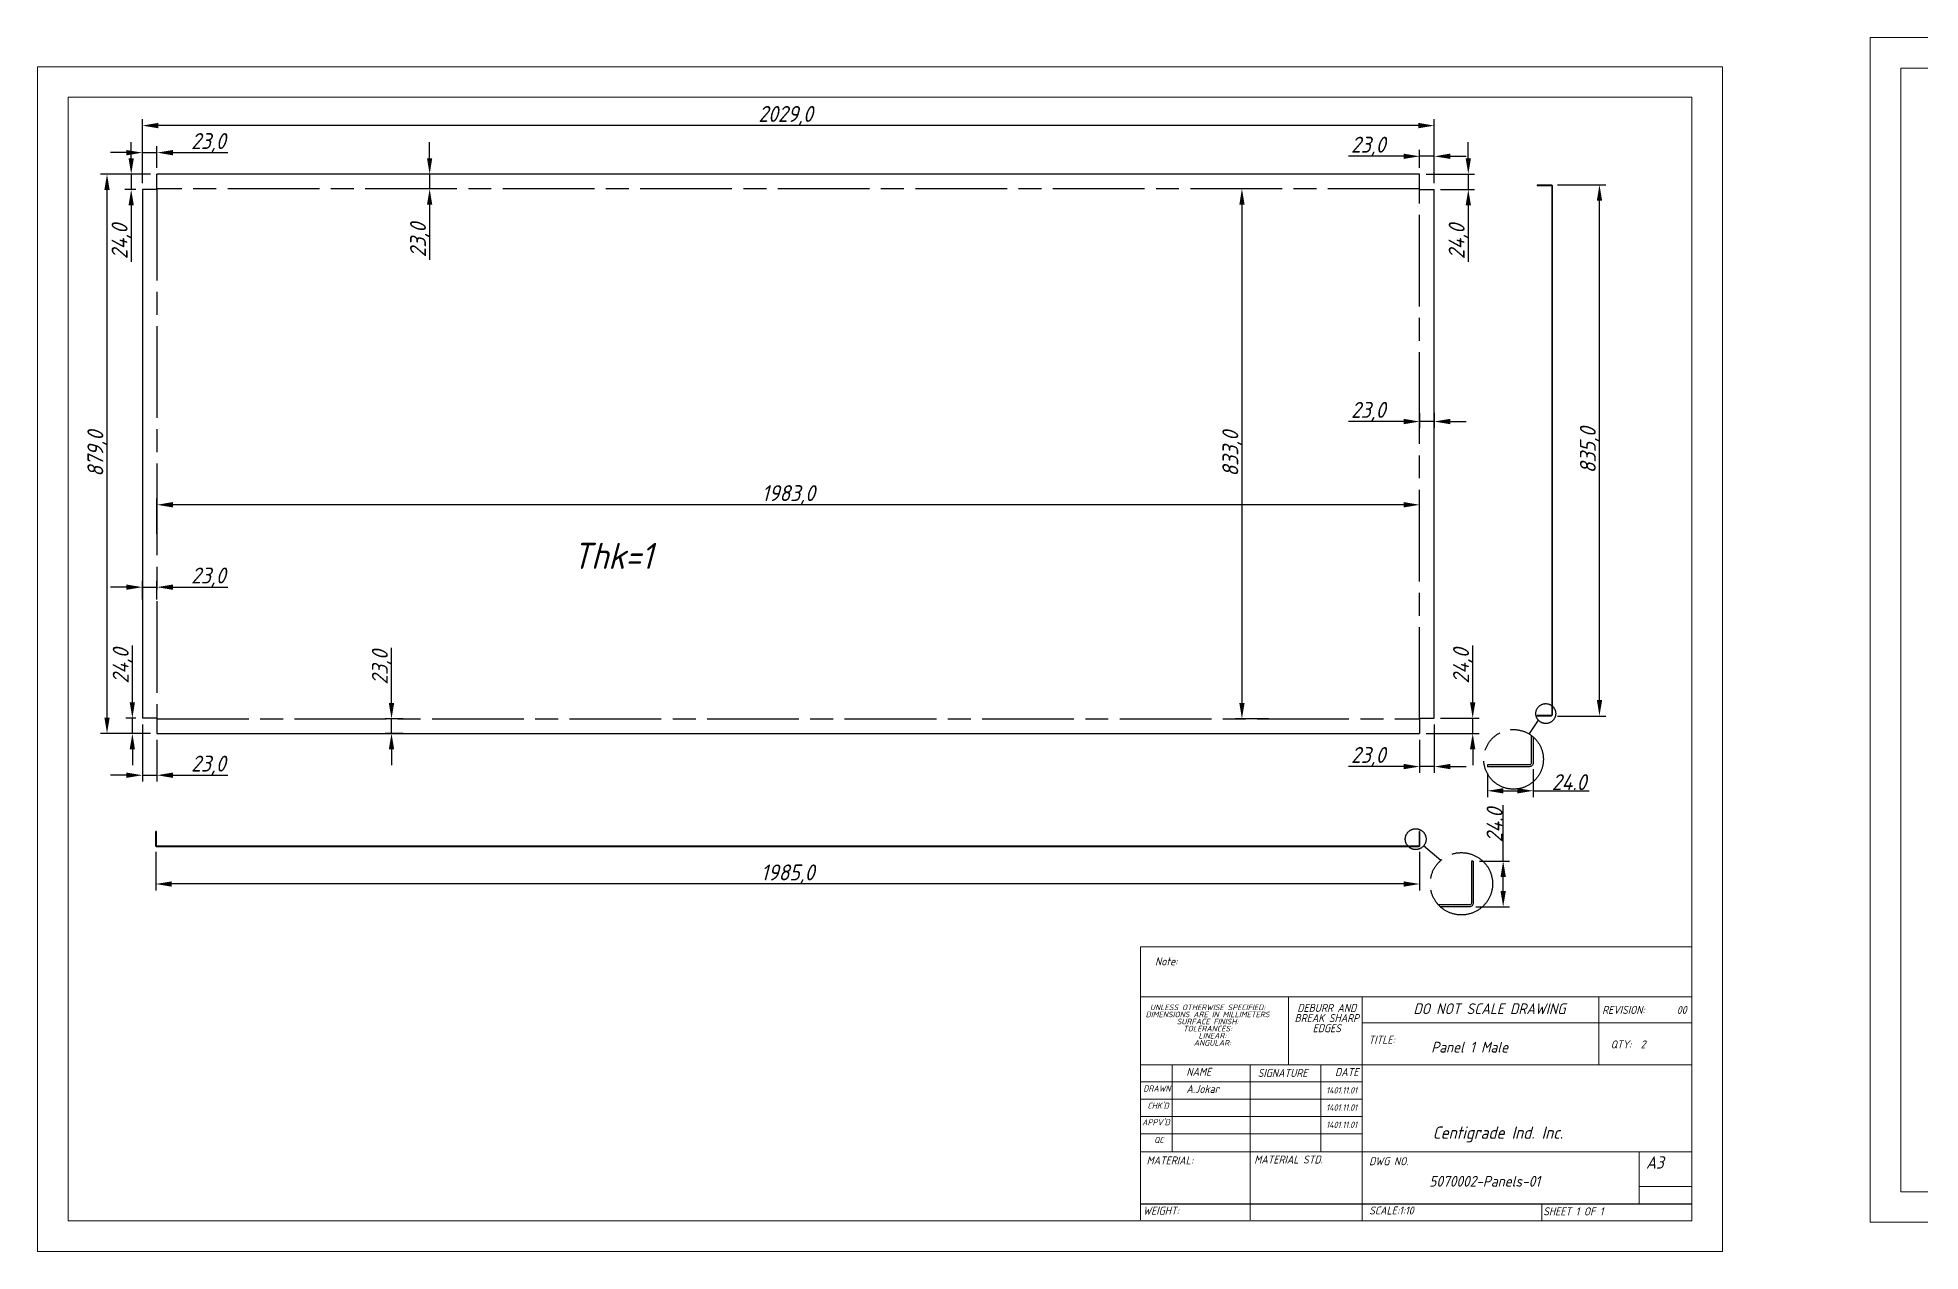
# Model space of a CAD drawing. Header units: inches. Extents: x 18597 to 101525, y -10106 to 51.
# Drawn here: x 18808 to 21765, y -2241 to -333 of the extents above; entities that cross this region are included whole.
import ezdxf

# ---------------------------------------------------------------- set-up
doc = ezdxf.new("R2010")
doc.units = ezdxf.units.IN
doc.header["$LTSCALE"] = 6
doc.header["$MEASUREMENT"] = 0
doc.linetypes.add('ACAD_ISO08W100', pattern=[36, 24, -3, 6, -3])
doc.linetypes.add('SLD-Solid', pattern=[0])
doc.styles.add('GENISO', font='geniso.shx', dxfattribs={"oblique": 15})
doc.dimstyles.new('Scale', dxfattribs={"dimscale": 10, "dimtxt": 2.5, "dimasz": 2.5, "dimexe": 1, "dimexo": 1, "dimgap": 0.1, "dimtad": 1, "dimdec": 1, "dimzin": 0, "dimtxsty": 'GENISO', "dimcen": 2.5, "dimclrd": 1, "dimclre": 1, "dimclrt": 256, "dimadec": 0, "dimazin": 0, "dimtfac": 1, "dimtdec": 1, "dimtmove": 0, "dimatfit": 3, "dimfxl": 1, "dimtzin": 0, "dimlwd": -1, "dimlwe": -1, "dimarcsym": 0})

# ---------------------------------------------------------------- blocks, each defined once
blk = doc.blocks.new('*D3')
at = {"color": 1, "transparency": 16777216}
for p, q in [((21109.7, -1627.1), (21109.7, -1539.4)), ((21072.7, -1627.1), (21119.7, -1627.1)), ((21109.7, -1674.1), (21109.7, -1652.1)), ((21066.7, -1699.1), (21119.7, -1699.1))]:
    blk.add_line(p, q, dxfattribs=at)
for points in [[(21105.5, -1652.1), (21113.9, -1652.1), (21109.7, -1627.1)], [(21105.5, -1674.1), (21113.9, -1674.1), (21109.7, -1699.1)]]:
    blk.add_solid(points, dxfattribs=at)
at = {"layer": 'Defpoints', "color": 0, "transparency": 16777216}
for p in [(21062.7, -1627.1), (21109.7, -1627.1), (21056.7, -1699.1)]:
    blk.add_point(p, dxfattribs=at)
at = {"transparency": 16777216, "insert": (21096.2, -1570.8), "char_height": 25, "attachment_point": 5, "rotation": 90, "style": 'GENISO'}
blk.add_mtext('24.0', dxfattribs=at)
blk = doc.blocks.new('*D4')
at = {"color": 1, "transparency": 16777216}
for p, q in [((21084.9, -1488.9), (21084.9, -1526.7)), ((21156.9, -1482.9), (21156.9, -1526.7)), ((21109.9, -1516.7), (21131.9, -1516.7)), ((21156.9, -1516.7), (21244.6, -1516.7))]:
    blk.add_line(p, q, dxfattribs=at)
for points in [[(21109.9, -1512.6), (21109.9, -1520.9), (21084.9, -1516.7)], [(21131.9, -1512.6), (21131.9, -1520.9), (21156.9, -1516.7)]]:
    blk.add_solid(points, dxfattribs=at)
at = {"layer": 'Defpoints', "color": 0, "transparency": 16777216}
for p in [(21156.9, -1472.9), (21084.9, -1478.9), (21156.9, -1516.7)]:
    blk.add_point(p, dxfattribs=at)
at = {"transparency": 16777216, "insert": (21213.2, -1503.2), "char_height": 25, "attachment_point": 5, "style": 'GENISO'}
blk.add_mtext('24.0', dxfattribs=at)
blk = doc.blocks.new('*D5')
at = {"color": 1, "transparency": 16777216}
for p, q in [((18993.5, -1612.8), (18993.5, -1673.2)), ((20978.5, -1612.8), (20978.5, -1673.2)), ((20953.5, -1663.2), (19018.5, -1663.2))]:
    blk.add_line(p, q, dxfattribs=at)
for points in [[(19018.5, -1659.1), (19018.5, -1667.4), (18993.5, -1663.2)], [(20953.5, -1659.1), (20953.5, -1667.4), (20978.5, -1663.2)]]:
    blk.add_solid(points, dxfattribs=at)
at = {"layer": 'Defpoints', "color": 0, "transparency": 16777216}
for p in [(18993.5, -1602.8), (20978.5, -1602.8), (18993.5, -1663.2)]:
    blk.add_point(p, dxfattribs=at)
at = {"transparency": 16777216, "insert": (19986, -1647.9), "char_height": 25, "attachment_point": 5, "style": 'GENISO'}
blk.add_mtext('1985,0', dxfattribs=at)
blk = doc.blocks.new('*D6')
at = {"color": 1, "transparency": 16777216}
for p, q in [((21194.9, -564.2), (21270.9, -564.2)), ((21260.9, -1374.2), (21260.9, -589.2)), ((21194.9, -1399.2), (21270.9, -1399.2))]:
    blk.add_line(p, q, dxfattribs=at)
for points in [[(21256.8, -589.2), (21265.1, -589.2), (21260.9, -564.2)], [(21256.8, -1374.2), (21265.1, -1374.2), (21260.9, -1399.2)]]:
    blk.add_solid(points, dxfattribs=at)
at = {"layer": 'Defpoints', "color": 0, "transparency": 16777216}
for p in [(21184.9, -564.2), (21260.9, -564.2), (21184.9, -1399.2)]:
    blk.add_point(p, dxfattribs=at)
at = {"transparency": 16777216, "insert": (21245.6, -981.7), "char_height": 25, "attachment_point": 5, "rotation": 90, "style": 'GENISO'}
blk.add_mtext('835,0', dxfattribs=at)
blk = doc.blocks.new('*D7')
at = {"color": 1, "transparency": 16777216}
for p, q in [((20740.9, -570.6), (20689.4, -570.6)), ((20699.4, -595.6), (20699.4, -1378.6)), ((20740.9, -1403.6), (20689.4, -1403.6))]:
    blk.add_line(p, q, dxfattribs=at)
for points in [[(20695.3, -595.6), (20703.6, -595.6), (20699.4, -570.6)], [(20695.3, -1378.6), (20703.6, -1378.6), (20699.4, -1403.6)]]:
    blk.add_solid(points, dxfattribs=at)
at = {"layer": 'Defpoints', "color": 0, "transparency": 16777216}
for p in [(20750.9, -570.6), (20699.4, -1403.6), (20750.9, -1403.6)]:
    blk.add_point(p, dxfattribs=at)
at = {"transparency": 16777216, "insert": (20684.1, -987.1), "char_height": 25, "attachment_point": 5, "rotation": 90, "style": 'GENISO'}
blk.add_mtext('833,0', dxfattribs=at)
blk = doc.blocks.new('*D8')
at = {"color": 1, "transparency": 16777216}
for p, q in [((18972.5, -561.6), (18972.5, -461.3)), ((20976.5, -471.3), (18997.5, -471.3)), ((21001.5, -561.6), (21001.5, -461.3))]:
    blk.add_line(p, q, dxfattribs=at)
for points in [[(18997.5, -467.1), (18997.5, -475.5), (18972.5, -471.3)], [(20976.5, -467.1), (20976.5, -475.5), (21001.5, -471.3)]]:
    blk.add_solid(points, dxfattribs=at)
at = {"layer": 'Defpoints', "color": 0, "transparency": 16777216}
for p in [(18972.5, -471.3), (18972.5, -571.6), (21001.5, -571.6)]:
    blk.add_point(p, dxfattribs=at)
at = {"transparency": 16777216, "insert": (19982.7, -455.9), "char_height": 25, "attachment_point": 5, "style": 'GENISO'}
blk.add_mtext('2029,0', dxfattribs=at)
blk = doc.blocks.new('*D9')
at = {"color": 1, "transparency": 16777216}
for p, q in [((18995.5, -1112.9), (18995.5, -1057.2)), ((20978.5, -1112.9), (20978.5, -1057.2)), ((20953.5, -1067.2), (19020.5, -1067.2))]:
    blk.add_line(p, q, dxfattribs=at)
for points in [[(19020.5, -1063), (19020.5, -1071.4), (18995.5, -1067.2)], [(20953.5, -1063), (20953.5, -1071.4), (20978.5, -1067.2)]]:
    blk.add_solid(points, dxfattribs=at)
at = {"layer": 'Defpoints', "color": 0, "transparency": 16777216}
for p in [(18995.5, -1067.2), (18995.5, -1122.9), (20978.5, -1122.9)]:
    blk.add_point(p, dxfattribs=at)
at = {"transparency": 16777216, "insert": (19987, -1051.8), "char_height": 25, "attachment_point": 5, "style": 'GENISO'}
blk.add_mtext('1983,0', dxfattribs=at)
blk = doc.blocks.new('*D10')
at = {"color": 1, "transparency": 16777216}
for p, q in [((18985.5, -547.6), (18907, -547.6)), ((18917, -1401.6), (18917, -572.6)), ((18985.5, -1426.6), (18907, -1426.6))]:
    blk.add_line(p, q, dxfattribs=at)
for points in [[(18912.8, -572.6), (18921.2, -572.6), (18917, -547.6)], [(18912.8, -1401.6), (18921.2, -1401.6), (18917, -1426.6)]]:
    blk.add_solid(points, dxfattribs=at)
at = {"layer": 'Defpoints', "color": 0, "transparency": 16777216}
for p in [(18917, -547.6), (18995.5, -547.6), (18995.5, -1426.6)]:
    blk.add_point(p, dxfattribs=at)
at = {"transparency": 16777216, "insert": (18901.6, -987.1), "char_height": 25, "attachment_point": 5, "rotation": 90, "style": 'GENISO'}
blk.add_mtext('879,0', dxfattribs=at)
blk = doc.blocks.new('*D11')
at = {"color": 1, "transparency": 16777216}
for p, q in [((21061.8, -1377.6), (21061.8, -1288.6)), ((21011.5, -1402.6), (21071.8, -1402.6)), ((21061.8, -1426.6), (21061.8, -1402.6)), ((20988.5, -1426.6), (21071.8, -1426.6)), ((21061.8, -1451.6), (21061.8, -1476.6))]:
    blk.add_line(p, q, dxfattribs=at)
for points in [[(21057.6, -1377.6), (21066, -1377.6), (21061.8, -1402.6)], [(21057.6, -1451.6), (21066, -1451.6), (21061.8, -1426.6)]]:
    blk.add_solid(points, dxfattribs=at)
at = {"layer": 'Defpoints', "color": 0, "transparency": 16777216}
for p in [(21001.5, -1402.6), (21061.8, -1402.6), (20978.5, -1426.6)]:
    blk.add_point(p, dxfattribs=at)
at = {"transparency": 16777216, "insert": (21046.4, -1320.6), "char_height": 25, "attachment_point": 5, "rotation": 90, "style": 'GENISO'}
blk.add_mtext('24,0', dxfattribs=at)
blk = doc.blocks.new('*D12')
at = {"color": 1, "transparency": 16777216}
for p, q in [((21001.5, -1412.6), (21001.5, -1488.6)), ((20978.5, -1436.6), (20978.5, -1488.6)), ((20953.5, -1478.6), (20867, -1478.6)), ((21001.5, -1478.6), (20978.5, -1478.6)), ((21026.5, -1478.6), (21051.5, -1478.6))]:
    blk.add_line(p, q, dxfattribs=at)
for points in [[(20953.5, -1474.5), (20953.5, -1482.8), (20978.5, -1478.6)], [(21026.5, -1474.5), (21026.5, -1482.8), (21001.5, -1478.6)]]:
    blk.add_solid(points, dxfattribs=at)
at = {"layer": 'Defpoints', "color": 0, "transparency": 16777216}
for p in [(21001.5, -1402.6), (20978.5, -1426.6), (20978.5, -1478.6)]:
    blk.add_point(p, dxfattribs=at)
at = {"transparency": 16777216, "insert": (20897.8, -1463.3), "char_height": 25, "attachment_point": 5, "style": 'GENISO'}
blk.add_mtext('23,0', dxfattribs=at)
blk = doc.blocks.new('*D13')
at = {"color": 1, "transparency": 16777216}
for p, q in [((18956.8, -1377.6), (18956.8, -1288.6)), ((18962.5, -1402.6), (18946.8, -1402.6)), ((18956.8, -1426.6), (18956.8, -1402.6)), ((18985.5, -1426.6), (18946.8, -1426.6)), ((18956.8, -1451.6), (18956.8, -1476.6))]:
    blk.add_line(p, q, dxfattribs=at)
for points in [[(18952.6, -1377.6), (18960.9, -1377.6), (18956.8, -1402.6)], [(18952.6, -1451.6), (18960.9, -1451.6), (18956.8, -1426.6)]]:
    blk.add_solid(points, dxfattribs=at)
at = {"layer": 'Defpoints', "color": 0, "transparency": 16777216}
for p in [(18956.8, -1402.6), (18972.5, -1402.6), (18995.5, -1426.6)]:
    blk.add_point(p, dxfattribs=at)
at = {"transparency": 16777216, "insert": (18941.4, -1320.6), "char_height": 25, "attachment_point": 5, "rotation": 90, "style": 'GENISO'}
blk.add_mtext('24,0', dxfattribs=at)
blk = doc.blocks.new('*D14')
at = {"color": 1, "transparency": 16777216}
for p, q in [((18972.5, -1412.6), (18972.5, -1502.3)), ((18995.5, -1436.6), (18995.5, -1502.3)), ((18947.5, -1492.3), (18922.5, -1492.3)), ((18972.5, -1492.3), (18995.5, -1492.3)), ((19020.5, -1492.3), (19107, -1492.3))]:
    blk.add_line(p, q, dxfattribs=at)
for points in [[(18947.5, -1488.1), (18947.5, -1496.4), (18972.5, -1492.3)], [(19020.5, -1488.1), (19020.5, -1496.4), (18995.5, -1492.3)]]:
    blk.add_solid(points, dxfattribs=at)
at = {"layer": 'Defpoints', "color": 0, "transparency": 16777216}
for p in [(18972.5, -1402.6), (18995.5, -1426.6), (18995.5, -1492.3)]:
    blk.add_point(p, dxfattribs=at)
at = {"transparency": 16777216, "insert": (19076.2, -1476.9), "char_height": 25, "attachment_point": 5, "style": 'GENISO'}
blk.add_mtext('23,0', dxfattribs=at)
blk = doc.blocks.new('*D15')
at = {"color": 1, "transparency": 16777216}
for p, q in [((18947.5, -1196.7), (18922.5, -1196.7)), ((18972.5, -1216.1), (18972.5, -1186.7)), ((18972.5, -1196.7), (18995.5, -1196.7)), ((18995.5, -1216.1), (18995.5, -1186.7)), ((19020.5, -1196.7), (19107, -1196.7))]:
    blk.add_line(p, q, dxfattribs=at)
for points in [[(18947.5, -1192.5), (18947.5, -1200.9), (18972.5, -1196.7)], [(19020.5, -1192.5), (19020.5, -1200.9), (18995.5, -1196.7)]]:
    blk.add_solid(points, dxfattribs=at)
at = {"layer": 'Defpoints', "color": 0, "transparency": 16777216}
for p in [(18995.5, -1196.7), (18972.5, -1226.1), (18995.5, -1226.1)]:
    blk.add_point(p, dxfattribs=at)
at = {"transparency": 16777216, "insert": (19076.2, -1181.3), "char_height": 25, "attachment_point": 5, "style": 'GENISO'}
blk.add_mtext('23,0', dxfattribs=at)
blk = doc.blocks.new('*D16')
at = {"color": 1, "transparency": 16777216}
for p, q in [((19363.8, -1378.6), (19363.8, -1292.1)), ((19382.3, -1403.6), (19353.8, -1403.6)), ((19363.8, -1426.6), (19363.8, -1403.6)), ((19382.3, -1426.6), (19353.8, -1426.6)), ((19363.8, -1451.6), (19363.8, -1476.6))]:
    blk.add_line(p, q, dxfattribs=at)
for points in [[(19359.6, -1378.6), (19368, -1378.6), (19363.8, -1403.6)], [(19359.6, -1451.6), (19368, -1451.6), (19363.8, -1426.6)]]:
    blk.add_solid(points, dxfattribs=at)
at = {"layer": 'Defpoints', "color": 0, "transparency": 16777216}
for p in [(19363.8, -1403.6), (19392.3, -1403.6), (19392.3, -1426.6)]:
    blk.add_point(p, dxfattribs=at)
at = {"transparency": 16777216, "insert": (19348.4, -1322.9), "char_height": 25, "attachment_point": 5, "rotation": 90, "style": 'GENISO'}
blk.add_mtext('23,0', dxfattribs=at)
blk = doc.blocks.new('*D17')
at = {"color": 1, "transparency": 16777216}
for p, q in [((19423.7, -522.6), (19423.7, -497.6)), ((19441.3, -547.6), (19413.7, -547.6)), ((19423.7, -547.6), (19423.7, -570.6)), ((19441.3, -570.6), (19413.7, -570.6)), ((19423.7, -595.6), (19423.7, -682.1))]:
    blk.add_line(p, q, dxfattribs=at)
for points in [[(19419.5, -522.6), (19427.8, -522.6), (19423.7, -547.6)], [(19419.5, -595.6), (19427.8, -595.6), (19423.7, -570.6)]]:
    blk.add_solid(points, dxfattribs=at)
at = {"layer": 'Defpoints', "color": 0, "transparency": 16777216}
for p in [(19451.3, -547.6), (19423.7, -570.6), (19451.3, -570.6)]:
    blk.add_point(p, dxfattribs=at)
at = {"transparency": 16777216, "insert": (19408.3, -651.3), "char_height": 25, "attachment_point": 5, "rotation": 90, "style": 'GENISO'}
blk.add_mtext('23,0', dxfattribs=at)
blk = doc.blocks.new('*D18')
at = {"color": 1, "transparency": 16777216}
for p, q in [((18955, -522.6), (18955, -497.6)), ((18985.5, -547.6), (18945, -547.6)), ((18955, -547.6), (18955, -571.6)), ((18962.5, -571.6), (18945, -571.6)), ((18955, -596.6), (18955, -685.6))]:
    blk.add_line(p, q, dxfattribs=at)
for points in [[(18950.8, -522.6), (18959.1, -522.6), (18955, -547.6)], [(18950.8, -596.6), (18959.1, -596.6), (18955, -571.6)]]:
    blk.add_solid(points, dxfattribs=at)
at = {"layer": 'Defpoints', "color": 0, "transparency": 16777216}
for p in [(18995.5, -547.6), (18955, -571.6), (18972.5, -571.6)]:
    blk.add_point(p, dxfattribs=at)
at = {"transparency": 16777216, "insert": (18939.6, -653.6), "char_height": 25, "attachment_point": 5, "rotation": 90, "style": 'GENISO'}
blk.add_mtext('24,0', dxfattribs=at)
blk = doc.blocks.new('*D19')
at = {"color": 1, "transparency": 16777216}
for p, q in [((18947.5, -513.8), (18922.5, -513.8)), ((18972.5, -561.6), (18972.5, -503.8)), ((18972.5, -513.8), (18995.5, -513.8)), ((18995.5, -537.6), (18995.5, -503.8)), ((19020.5, -513.8), (19107, -513.8))]:
    blk.add_line(p, q, dxfattribs=at)
for points in [[(18947.5, -509.7), (18947.5, -518), (18972.5, -513.8)], [(19020.5, -509.7), (19020.5, -518), (18995.5, -513.8)]]:
    blk.add_solid(points, dxfattribs=at)
at = {"layer": 'Defpoints', "color": 0, "transparency": 16777216}
for p in [(18995.5, -513.8), (18995.5, -547.6), (18972.5, -571.6)]:
    blk.add_point(p, dxfattribs=at)
at = {"transparency": 16777216, "insert": (19076.2, -498.5), "char_height": 25, "attachment_point": 5, "style": 'GENISO'}
blk.add_mtext('23,0', dxfattribs=at)
blk = doc.blocks.new('*D20')
at = {"color": 1, "transparency": 16777216}
for p, q in [((21054.9, -522.6), (21054.9, -497.6)), ((20988.5, -547.6), (21064.9, -547.6)), ((21054.9, -547.6), (21054.9, -571.6)), ((21011.5, -571.6), (21064.9, -571.6)), ((21054.9, -596.6), (21054.9, -685.6))]:
    blk.add_line(p, q, dxfattribs=at)
for points in [[(21050.8, -522.6), (21059.1, -522.6), (21054.9, -547.6)], [(21050.8, -596.6), (21059.1, -596.6), (21054.9, -571.6)]]:
    blk.add_solid(points, dxfattribs=at)
at = {"layer": 'Defpoints', "color": 0, "transparency": 16777216}
for p in [(20978.5, -547.6), (21001.5, -571.6), (21054.9, -571.6)]:
    blk.add_point(p, dxfattribs=at)
at = {"transparency": 16777216, "insert": (21039.5, -653.6), "char_height": 25, "attachment_point": 5, "rotation": 90, "style": 'GENISO'}
blk.add_mtext('24,0', dxfattribs=at)
blk = doc.blocks.new('*D21')
at = {"color": 1, "transparency": 16777216}
for p, q in [((20953.5, -519.6), (20867, -519.6)), ((20978.5, -537.6), (20978.5, -509.6)), ((21001.5, -519.6), (20978.5, -519.6)), ((21001.5, -561.6), (21001.5, -509.6)), ((21026.5, -519.6), (21051.5, -519.6))]:
    blk.add_line(p, q, dxfattribs=at)
for points in [[(20953.5, -515.4), (20953.5, -523.7), (20978.5, -519.6)], [(21026.5, -515.4), (21026.5, -523.7), (21001.5, -519.6)]]:
    blk.add_solid(points, dxfattribs=at)
at = {"layer": 'Defpoints', "color": 0, "transparency": 16777216}
for p in [(20978.5, -519.6), (20978.5, -547.6), (21001.5, -571.6)]:
    blk.add_point(p, dxfattribs=at)
at = {"transparency": 16777216, "insert": (20897.8, -504.2), "char_height": 25, "attachment_point": 5, "style": 'GENISO'}
blk.add_mtext('23,0', dxfattribs=at)
blk = doc.blocks.new('*D22')
at = {"color": 1, "transparency": 16777216}
for p, q in [((20953.5, -936.4), (20867, -936.4)), ((20978.5, -922.6), (20978.5, -946.4)), ((21001.5, -936.4), (20978.5, -936.4)), ((21001.5, -922.6), (21001.5, -946.4)), ((21026.5, -936.4), (21051.5, -936.4))]:
    blk.add_line(p, q, dxfattribs=at)
for points in [[(20953.5, -932.2), (20953.5, -940.6), (20978.5, -936.4)], [(21026.5, -932.2), (21026.5, -940.6), (21001.5, -936.4)]]:
    blk.add_solid(points, dxfattribs=at)
at = {"layer": 'Defpoints', "color": 0, "transparency": 16777216}
for p in [(20978.5, -912.6), (21001.5, -912.6), (20978.5, -936.4)]:
    blk.add_point(p, dxfattribs=at)
at = {"transparency": 16777216, "insert": (20897.8, -921), "char_height": 25, "attachment_point": 5, "style": 'GENISO'}
blk.add_mtext('23,0', dxfattribs=at)

msp = doc.modelspace()

# ---------------------------------------------------------------- linework, layer by layer
for p, q in [((18995.49, -570.6), (18995.49, -547.6)), ((20978.49, -570.6), (20978.49, -547.6)), ((18995.49, -571.6), (18972.49, -571.6)), ((20978.49, -571.6), (21001.49, -571.6)), ((21162.86, -564.22), (21162.86, -565.22)), ((18995.49, -1402.6), (18972.49, -1402.6)), ((18995.49, -1403.6), (18995.49, -1426.6)), ((20978.49, -1402.6), (21001.49, -1402.6)), ((20978.49, -1403.6), (20978.49, -1426.6)), ((21162.86, -1398.22), (21162.86, -1399.22)), ((21084.88, -1475.89), (21084.88, -1478.89)), ((18994.51, -1580.83), (18993.51, -1580.83)), ((20978.51, -1580.83), (20977.51, -1580.83)), ((21062.74, -1627.12), (21059.74, -1627.12)), ((20540.32, -2165.64), (21406.12, -2165.64))]:
    msp.add_line(p, q)
at = {"linetype": 'ACAD_ISO08W100'}
for p, q in [((21150.76, -1427.6), (21165, -1405.84)), ((21011.73, -1626.09), (20984.75, -1603.28))]:
    msp.add_line(p, q, dxfattribs=at)
at = {"color": 7, "linetype": 'SLD-Solid', "lineweight": 0}
for p, q in [((20540.32, -1761.76), (21406.12, -1761.76)), ((20540.32, -1761.76), (20540.32, -1840.48)), ((20540.32, -1840.48), (21406.12, -1840.48)), ((20540.32, -1840.48), (20540.32, -2191.14)), ((20772.39, -1840.48), (20772.39, -1947.28)), ((20888.43, -1840.48), (20888.43, -2192.74)), ((21260.06, -1947.28), (21260.06, -1840.48)), ((21406.12, -1881.13), (20888.43, -1881.13)), ((21406.12, -1947.28), (20540.32, -1947.28)), ((20590.05, -1947.28), (20590.05, -2084.35)), ((20712.4, -1947.28), (20712.4, -2191.14)), ((20823.39, -1947.28), (20823.39, -2084.35)), ((20888.43, -2191.14), (20888.43, -1947.28)), ((20888.43, -1974.37), (20540.32, -1974.37)), ((20888.43, -2001.47), (20540.32, -2001.47)), ((20888.43, -2028.56), (20540.32, -2028.56)), ((20888.43, -2055.66), (20540.32, -2055.66)), ((20606.62, -2084.35), (20540.32, -2084.35)), ((20606.62, -2084.35), (21406.12, -2084.35)), ((21323.24, -2165.64), (21323.24, -2084.35)), ((21406.12, -2138.54), (21323.24, -2138.54)), ((21170.23, -2192.74), (21170.23, -2165.64))]:
    msp.add_line(p, q, dxfattribs=at)
for points in [[(21686.16, -333.07), (24332.04, -333.07), (24332.04, -2194.74), (21686.16, -2194.74)], [(18808.07, -378.88), (21453.94, -378.88), (21453.94, -2240.55), (18808.07, -2240.55)], [(21733.98, -380.88), (24284.22, -380.88), (24284.22, -2146.92), (21733.98, -2146.92)], [(18855.88, -426.69), (21406.12, -426.69), (21406.12, -2192.74), (18855.88, -2192.74)]]:
    msp.add_lwpolyline(points, close=True, dxfattribs=at)
for points in [[(20978.49, -547.6), (18995.49, -547.6)], [(18972.49, -571.6), (18972.49, -1402.6)], [(21001.49, -1402.6), (21001.49, -571.6)], [(18995.49, -1426.6), (20978.49, -1426.6)]]:
    msp.add_lwpolyline(points)
at = {"linetype": 'ACAD_ISO08W100'}
msp.add_lwpolyline([(20978.49, -570.6), (18995.49, -570.6), (18995.49, -1403.6), (20978.49, -1403.6)], close=True, dxfattribs=at)
for points in [[(21162.86, -564.22), (21184.86, -564.22, -0.4142136), (21186.86, -566.22), (21186.86, -1397.22, -0.4142136), (21184.86, -1399.22), (21162.86, -1399.22)], [(21162.86, -565.22), (21184.86, -565.22, -0.4142136), (21185.86, -566.22), (21185.86, -1397.22, -0.4142136), (21184.86, -1398.22), (21162.86, -1398.22)], [(21153.88, -1429.73), (21153.88, -1472.89, -0.4142136), (21150.88, -1475.89), (21084.88, -1475.89)], [(21156.88, -1432.15), (21156.88, -1472.89, -0.4142136), (21150.88, -1478.89), (21084.88, -1478.89)], [(20978.51, -1580.83), (20978.51, -1602.83, -0.4142136), (20976.51, -1604.83), (18995.51, -1604.83, -0.4142136), (18993.51, -1602.83), (18993.51, -1580.83)], [(20977.51, -1580.83), (20977.51, -1602.83, -0.4142136), (20976.51, -1603.83), (18995.51, -1603.83, -0.4142136), (18994.51, -1602.83), (18994.51, -1580.83)], [(21059.74, -1627.12), (21059.74, -1693.12, -0.4142136), (21056.74, -1696.12), (21008.11, -1696.12)], [(21062.74, -1627.12), (21062.74, -1693.12, -0.4142136), (21056.74, -1699.12), (21011.13, -1699.12)]]:
    msp.add_lwpolyline(points, format="xyb")
for centre, radius in [((21176.56, -1395.36), 15.6), ((21125.98, -1467.32), 46.81), ((20972.28, -1592.74), 16.33), ((21044.08, -1662.88), 48.98)]:
    msp.add_circle(centre, radius, dxfattribs=at)

# ---------------------------------------------------------------- texts
at = {"style": 'GENISO', "oblique": 15}
msp.add_text('Thk=1', height=40.989, dxfattribs=at).set_placement((19648.01, -1168.06))
at = {"attachment_point": 5, "style": 'GENISO'}
for s, insert, char_height in [('Note:', (20580.65, -1784.81), 12.57), ('UNLESS OTHERWISE SPECIFIED:', (20645.44, -1857.03), 8.7992), ('DEBURR AND', (20832.68, -1857.99), 12.57), ('DO NOT SCALE DRAWING', (21088.05, -1859.3), 16.9215), ('REVISION:       00', (21331.5, -1861.1), 12.5702), ('DIMENSIONS ARE IN MILLIMETERS', (20645.44, -1868.19), 8.7992), ('SURFACE FINISH:', (20645.44, -1879.34), 8.7992), ('TOLERANCES:', (20645.44, -1890.5), 8.7992), ('BREAK SHARP', (20832.68, -1873.92), 12.5702), ('EDGES', (20832.68, -1889.86), 12.57), ('ANGULAR:', (20652.98, -1912.81), 8.799), ('LINEAR:', (20652.98, -1901.66), 8.799), ('TITLE:', (20918.95, -1907.87), 12.57), ('Panel 1 Male', (21057.05, -1919.66), 16.9215), ('QTY:  2', (21305.85, -1915.28), 12.57), ('DRAWN', (20565.87, -1984.67), 9.669), ('A.Jokar', (20637.79, -1985.32), 12.57), ('NAME', (20631.63, -1958.42), 12.57), ('SIGNATURE', (20763.24, -1960.22), 12.57), ('DATE', (20864.05, -1958.82), 12.57), ("CHK'D", (20567.76, -2011.59), 9.669), ('1401.11.01', (20855.92, -1987.46), 10.056), ('1401.11.01', (20855.92, -2014.55), 10.056), ("APPV'D", (20564.33, -2037.71), 9.669), ('1401.11.01', (20855.92, -2041.65), 10.056), ('QC', (20568.93, -2065.44), 9.669), ('Centigrade Ind. Inc.', (21101.28, -2056.81), 19.3388), ('MATERIAL:', (20586.16, -2097.69), 12.57), ('MATERIAL STD.', (20772.5, -2096.26), 12.5702), ('DWG NO.', (20930.02, -2098.89), 12.57), ('A3', (21347.92, -2100.89), 19.339), ('5070002-Panels-01', (21080.68, -2130.37), 16.9215), ('WEIGHT:', (20572.34, -2176.63), 12.57), ('SCALE:1:10', (20934.19, -2176.34), 12.57), ('SHEET 1 OF 1', (21219.84, -2177.67), 12.5702)]:
    msp.add_mtext(s, dxfattribs=dict(at, insert=insert, char_height=char_height))

# ---------------------------------------------------------------- dimensions: what is measured, and where the dimension line sits
dim = msp.add_linear_dim(base=(18972.49, -471.31), p1=(21001.49, -571.6), p2=(18972.49, -571.6), dimstyle='Scale')
dim.commit()
dim.dimension.update_dxf_attribs({"geometry": '*D8', "text_midpoint": (19982.71, -471.31), "dimtype": 160})
for base, p1, p2, picture, middle in [((18995.49, -513.84), (18972.49, -571.6), (18995.49, -547.6), '*D19', (19076.22, -498.46)), ((20978.49, -519.58), (21001.49, -571.6), (20978.49, -547.6), '*D21', (20897.76, -504.2)), ((20978.49, -936.39), (21001.49, -912.56), (20978.49, -912.56), '*D22', (20897.76, -921.02)), ((18995.49, -1067.22), (20978.49, -1122.9), (18995.49, -1122.9), '*D9', (19986.99, -1051.85)), ((18995.49, -1196.7), (18972.49, -1226.14), (18995.49, -1226.14), '*D15', (19076.22, -1181.32)), ((18995.49, -1492.27), (18972.49, -1402.6), (18995.49, -1426.6), '*D14', (19076.22, -1476.89)), ((20978.49, -1478.64), (21001.49, -1402.6), (20978.49, -1426.6), '*D12', (20897.76, -1463.26)), ((18993.51, -1663.25), (20978.51, -1602.83), (18993.51, -1602.83), '*D5', (19986.01, -1647.88))]:
    dim = msp.add_linear_dim(base=base, p1=p1, p2=p2, dimstyle='Scale')
    dim.commit()
    dim.dimension.update_dxf_attribs({"geometry": picture, "text_midpoint": middle})
for base, p1, p2, picture, middle in [((18954.97, -571.6), (18995.49, -547.6), (18972.49, -571.6), '*D18', (18939.6, -653.58)), ((19423.68, -570.6), (19451.28, -547.6), (19451.28, -570.6), '*D17', (19408.3, -651.33)), ((21054.92, -571.6), (20978.49, -547.6), (21001.49, -571.6), '*D20', (21039.54, -653.58)), ((18916.99, -547.6), (18995.49, -1426.6), (18995.49, -547.6), '*D10', (18901.62, -987.1)), ((20699.43, -1403.6), (20750.91, -570.6), (20750.91, -1403.6), '*D7', (20684.06, -987.1)), ((21260.94, -564.22), (21184.86, -1399.22), (21184.86, -564.22), '*D6', (21245.56, -981.72)), ((18956.76, -1402.6), (18995.49, -1426.6), (18972.49, -1402.6), '*D13', (18941.39, -1320.62)), ((19363.8, -1403.6), (19392.31, -1426.6), (19392.31, -1403.6), '*D16', (19348.42, -1322.87)), ((21061.81, -1402.6), (20978.49, -1426.6), (21001.49, -1402.6), '*D11', (21046.43, -1320.62))]:
    dim = msp.add_linear_dim(base=base, p1=p1, p2=p2, angle=90, dimstyle='Scale')
    dim.commit()
    dim.dimension.update_dxf_attribs({"geometry": picture, "text_midpoint": middle})
dim = msp.add_linear_dim(base=(21156.88, -1516.73), p1=(21084.88, -1478.89), p2=(21156.88, -1472.89), text='24.0', dimstyle='Scale')
dim.commit()
dim.dimension.update_dxf_attribs({"geometry": '*D4', "text_midpoint": (21213.23, -1516.73), "dimtype": 160})
dim = msp.add_linear_dim(base=(21109.69, -1627.12), p1=(21056.74, -1699.12), p2=(21062.74, -1627.12), angle=90, text='24.0', dimstyle='Scale')
dim.commit()
dim.dimension.update_dxf_attribs({"geometry": '*D3', "text_midpoint": (21109.69, -1570.77), "dimtype": 160})

doc.saveas('drawing.dxf')
